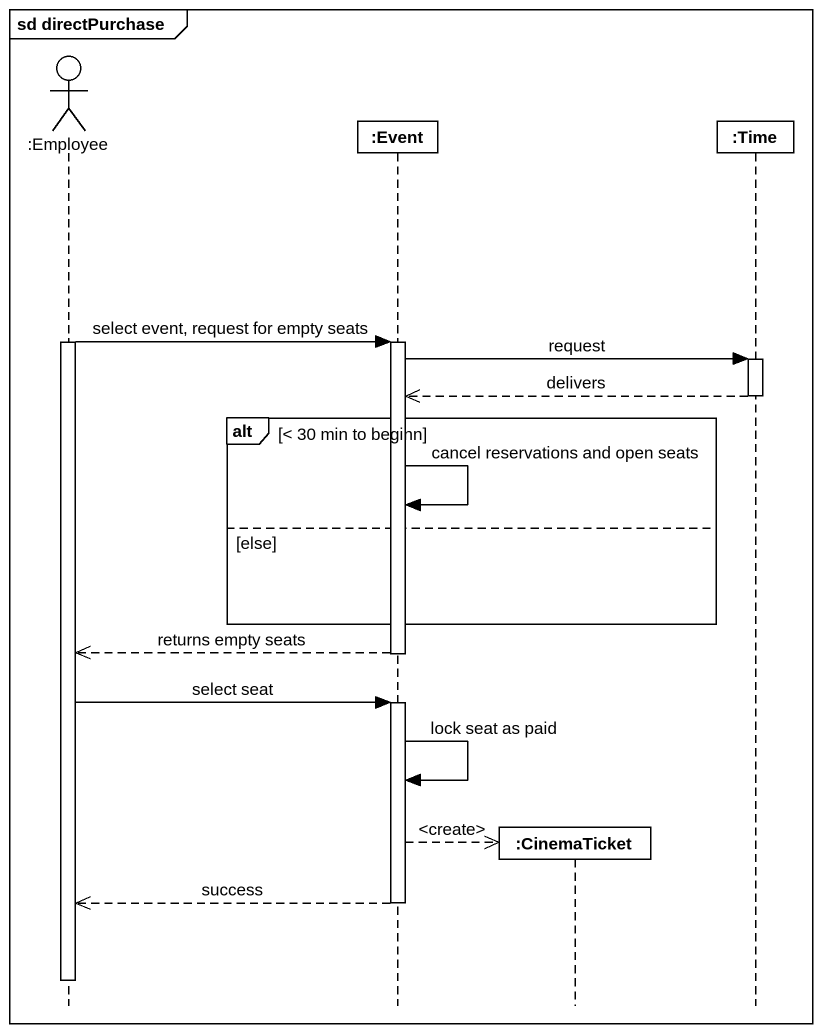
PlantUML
@startuml
mainframe sd directPurchase
hide footbox
actor ":Employee" as Employee
participant ":Event" as Event
participant ":CinemaTicket" as CinemaTicket
participant ":Time" as Time

activate Employee
Employee -> Event : select event, request for empty seats
activate Event
Event -> Time : request
activate Time
Time -->> Event : delivers
deactivate Time
alt < 30 min to beginn
  Event -> Event : cancel reservations and open seats
else else
end
Event -->> Employee : returns empty seats
deactivate Event
Employee -> Event : select seat
activate Event
Event -> Event : lock seat as paid
Event -->> CinemaTicket ** : <create>
Event -->> Employee : success
deactivate Event
deactivate Employee
@enduml
